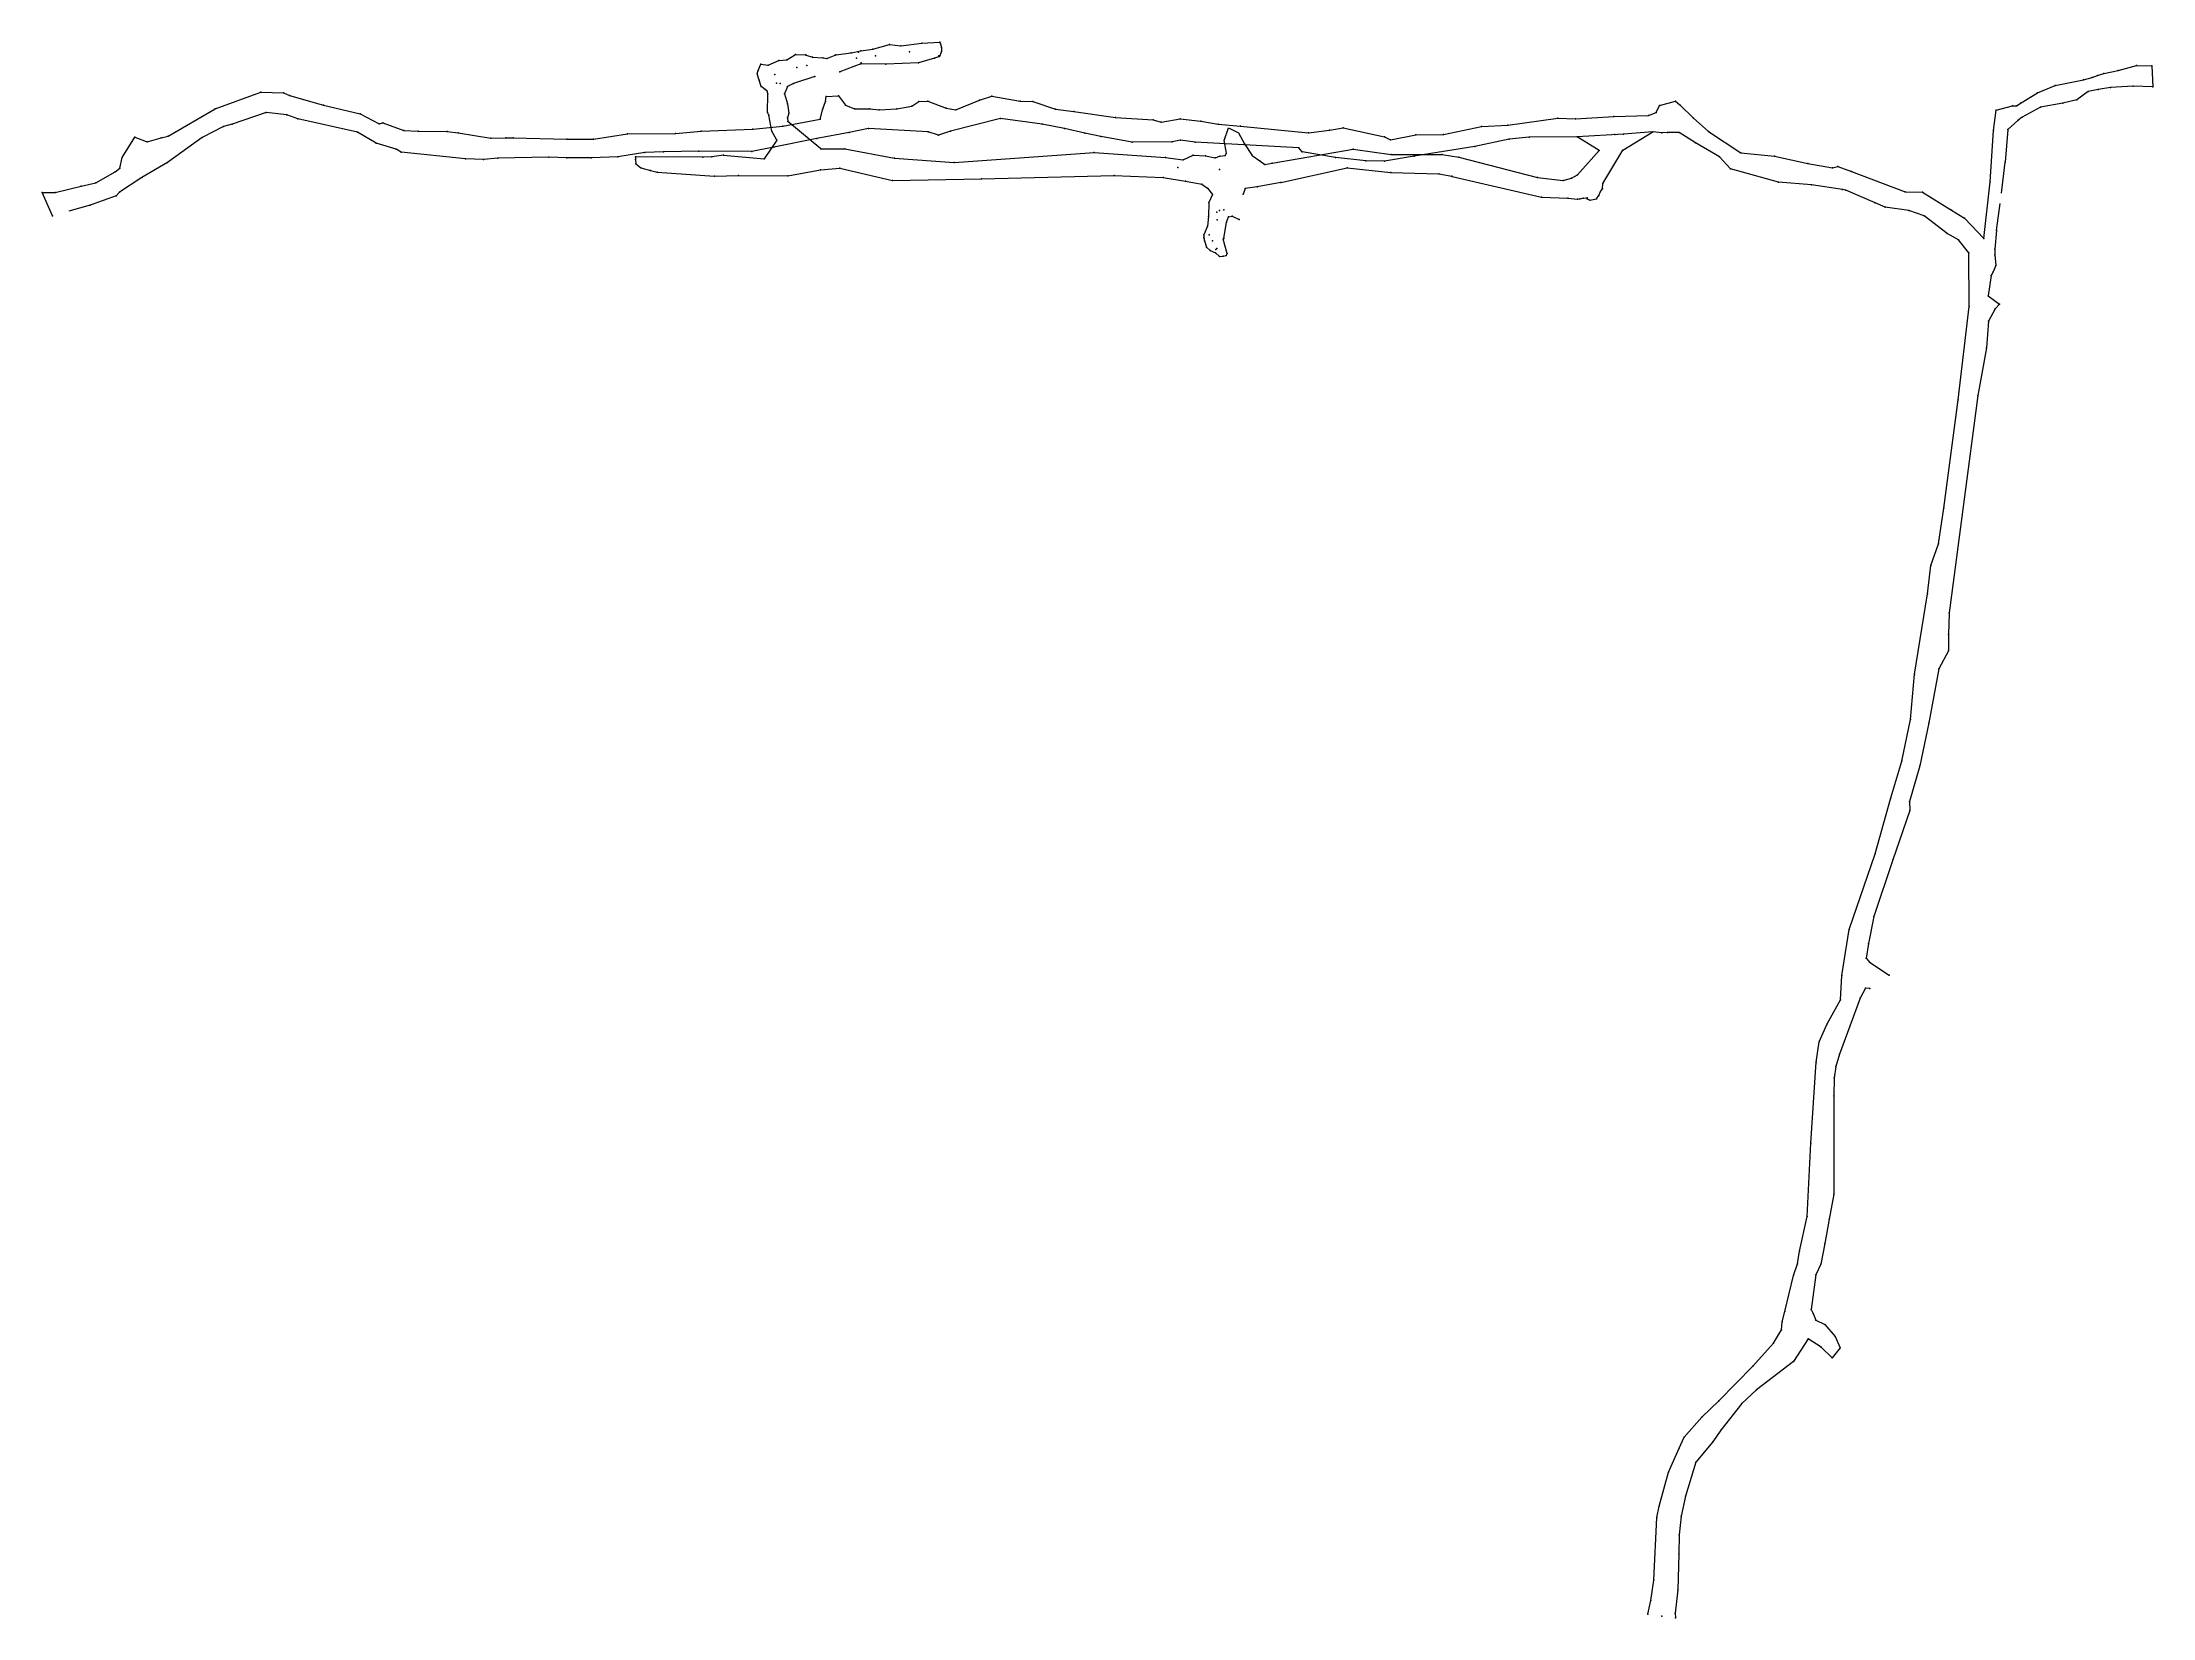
# Model space of a CAD drawing. Header units: millimetres. Extents: x 516769 to 517109, y 4400251 to 4400505.
import ezdxf

# ---------------------------------------------------------------- set-up
doc = ezdxf.new("R2010")
doc.units = ezdxf.units.MM
doc.header["$MEASUREMENT"] = 0
for name, color, linetype, lineweight in [('415_T', 4, 'Continuous', 0), ('GAL370_415_KR1_TR', 2, 'Continuous', 0), ('GAL370_415_KR1_TR2', 40, 'Continuous', 0), ('INIT_COORD', 5, 'Continuous', 0)]:
    doc.layers.add(name, color=color, linetype=linetype, lineweight=lineweight)

msp = doc.modelspace()

# ---------------------------------------------------------------- linework, layer by layer
at = {"layer": '415_T', "lineweight": 0}
for p, q in [((517101.47, 4400500.19, 414.5), (517103.82, 4400500.66, 414.5)), ((517103.82, 4400500.66, 414.5), (517106.78, 4400501.48, 414.5)), ((517106.78, 4400501.48, 414.5), (517109.24, 4400501.42, 414.5)), ((517109.24, 4400501.42, 414.5), (517109.38, 4400498.03, 414.5)), ((516797.15, 4400494.5, 415.7), (516804.5, 4400497.15, 415.7)), ((516804.5, 4400497.15, 415.7), (516808.15, 4400497.06, 415.7)), ((517090.81, 4400497.08, 414.5), (517093.67, 4400498.25, 414.5)), ((517093.67, 4400498.25, 414.5), (517098.24, 4400499.16, 414.5)), ((517098.97, 4400497.26, 414.5), (517097.12, 4400495.95, 414.5)), ((517098.24, 4400499.16, 414.5), (517099.59, 4400499.54, 414.5)), ((517100.59, 4400497.58, 414.5), (517098.97, 4400497.26, 414.5)), ((517099.59, 4400499.54, 414.5), (517100.45, 4400499.83, 414.5)), ((517100.45, 4400499.83, 414.5), (517101.47, 4400500.19, 414.5)), ((517102.56, 4400497.9, 414.5), (517100.59, 4400497.58, 414.5)), ((517106.23, 4400498.13, 414.5), (517102.56, 4400497.9, 414.5)), ((517109.38, 4400498.03, 414.5), (517106.23, 4400498.13, 414.5)), ((516789.61, 4400490.06, 416), (516797.15, 4400494.5, 415.7)), ((516805.36, 4400493.91, 415.7), (516799.91, 4400492.02, 415.7)), ((516808.68, 4400493.53, 415.7), (516805.36, 4400493.91, 415.7)), ((516808.15, 4400497.06, 415.7), (516809.13, 4400496.63, 415.7)), ((516809.13, 4400496.63, 415.7), (516814.64, 4400495.1, 415.7)), ((516814.64, 4400495.1, 415.7), (516820.51, 4400493.7, 415.6)), ((516820.51, 4400493.7, 415.6), (516823.59, 4400492.08, 415.6)), ((516894.65, 4400492.81, 414.9), (516895.07, 4400494.46, 414.9)), ((516895.07, 4400494.46, 414.9), (516895.53, 4400495.67, 414.9)), ((516895.53, 4400495.67, 414.9), (516895.63, 4400496.46, 414.9)), ((516895.63, 4400496.46, 414.9), (516897.61, 4400496.58, 414.9)), ((516897.61, 4400496.58, 414.9), (516898.72, 4400495.06, 414.9)), ((516898.72, 4400495.06, 414.9), (516900.18, 4400494.48, 414.9)), ((516900.18, 4400494.48, 414.9), (516902.64, 4400494.48, 414.9)), ((516902.64, 4400494.48, 414.9), (516904.14, 4400494.33, 414.9)), ((516904.14, 4400494.33, 414.9), (516907.01, 4400494.47, 414.9)), ((516907.01, 4400494.47, 414.9), (516909.43, 4400494.89, 414.9)), ((516909.43, 4400494.89, 414.9), (516910.57, 4400495.65, 414.9)), ((516910.57, 4400495.65, 414.9), (516911.99, 4400495.74, 414.9)), ((516911.99, 4400495.74, 414.9), (516914.97, 4400494.61, 414.9)), ((516914.97, 4400494.61, 414.9), (516916.53, 4400494.34, 414.9)), ((516916.53, 4400494.34, 414.9), (516920.34, 4400495.89, 414.9)), ((516920.34, 4400495.89, 414.9), (516922.31, 4400496.55, 414.9)), ((516922.31, 4400496.55, 414.9), (516926.85, 4400495.72, 414.9)), ((516926.85, 4400495.72, 414.9), (516928.89, 4400495.66, 414.9)), ((516928.89, 4400495.66, 414.9), (516932.57, 4400494.44, 414.9)), ((516932.57, 4400494.44, 414.9), (516935.51, 4400494.08, 414.9)), ((516935.51, 4400494.08, 414.9), (516942.21, 4400493.07, 414.75)), ((517028.1, 4400493.43, 414.5), (517029.38, 4400493.87, 414.5)), ((517029.38, 4400493.87, 414.5), (517029.87, 4400495.01, 414.5)), ((517029.87, 4400495.01, 414.5), (517032.46, 4400495.74, 414.5)), ((517032.46, 4400495.74, 414.5), (517033.18, 4400495.13, 414.5)), ((517033.18, 4400495.13, 414.5), (517035.35, 4400492.97, 414.5)), ((517083.74, 4400490.97, 414.3), (517084.15, 4400494.28, 414.3)), ((517084.15, 4400494.28, 414.3), (517086.76, 4400494.98, 414.5)), ((517086.76, 4400494.98, 414.5), (517087.45, 4400494.98, 414.5)), ((517087.45, 4400494.98, 414.5), (517088.19, 4400495.45, 414.5)), ((517088.19, 4400495.45, 414.5), (517090.81, 4400497.08, 414.5)), ((517091.3, 4400494.74, 414.5), (517088.35, 4400493.16, 414.5)), ((517094.9, 4400495.41, 414.5), (517091.3, 4400494.74, 414.5)), ((517097.12, 4400495.95, 414.5), (517094.9, 4400495.41, 414.5)), ((516798.5, 4400491.65, 415.7), (516795.04, 4400489.87, 415.7)), ((516799.91, 4400492.02, 415.7), (516798.5, 4400491.65, 415.7)), ((516810.5, 4400492.9, 415.7), (516808.68, 4400493.53, 415.7)), ((516820.08, 4400490.75, 415.6), (516810.5, 4400492.9, 415.7)), ((516823.09, 4400488.94, 415.6), (516820.08, 4400490.75, 415.6)), ((516823.59, 4400492.08, 415.6), (516824.18, 4400492.24, 415.6)), ((516824.18, 4400492.24, 415.6), (516827.58, 4400491.01, 415.6)), ((516827.58, 4400491.01, 415.6), (516829.86, 4400490.87, 415.6)), ((516829.86, 4400490.87, 415.6), (516834.56, 4400490.81, 415.6)), ((516834.56, 4400490.81, 415.6), (516836.32, 4400490.63, 415.6)), ((516836.32, 4400490.63, 415.6), (516841.6, 4400489.78, 415.6)), ((516858.12, 4400489.6, 415.4), (516863.61, 4400490.47, 415.4)), ((516863.61, 4400490.47, 415.4), (516871.36, 4400490.5, 415.4)), ((516871.36, 4400490.5, 415.4), (516875.46, 4400490.87, 415.4)), ((516875.46, 4400490.87, 415.4), (516883.78, 4400491.2, 415.4)), ((516883.78, 4400491.2, 415.4), (516888.64, 4400491.71, 415.4)), ((516888.64, 4400491.71, 415.4), (516894.65, 4400492.81, 414.9)), ((516899.3, 4400490.7, 414.9), (516894.12, 4400489.72, 414.9)), ((516902.42, 4400491.32, 414.9), (516899.3, 4400490.7, 414.9)), ((516912.03, 4400490.79, 414.9), (516902.42, 4400491.32, 414.9)), ((516913.73, 4400490.22, 414.9), (516912.03, 4400490.79, 414.9)), ((516915.66, 4400490.91, 414.9), (516913.73, 4400490.22, 414.9)), ((516923.68, 4400492.95, 414.9), (516915.66, 4400490.91, 414.9)), ((516930.4, 4400492.04, 414.9), (516923.68, 4400492.95, 414.9)), ((516934.04, 4400491.32, 414.9), (516930.4, 4400492.04, 414.9)), ((516937.31, 4400490.57, 414.75), (516934.04, 4400491.32, 414.9)), ((516939.85, 4400490.01, 414.75), (516937.31, 4400490.57, 414.75)), ((516942.21, 4400493.07, 414.75), (516948.3, 4400492.71, 414.75)), ((516948.3, 4400492.71, 414.75), (516949.61, 4400492.34, 414.75)), ((516949.61, 4400492.34, 414.75), (516952.64, 4400492.89, 414.75)), ((516952.64, 4400492.89, 414.75), (516955.99, 4400492.49, 414.75)), ((516955.99, 4400492.49, 414.75), (516958.8, 4400491.99, 414.75)), ((516958.8, 4400491.99, 414.75), (516962.4, 4400491.67, 414.75)), ((516962.4, 4400491.67, 414.75), (516973.31, 4400490.63, 414.6)), ((516973.31, 4400490.63, 414.6), (516976.73, 4400491.05, 414.6)), ((516976.73, 4400491.05, 414.6), (516978.93, 4400491.4, 414.6)), ((516978.93, 4400491.4, 414.6), (516985.59, 4400489.96, 414.6)), ((516990.65, 4400490.29, 414.6), (516995.1, 4400490.33, 414.6)), ((516995.1, 4400490.33, 414.6), (517001.19, 4400491.63, 414.6)), ((517001.19, 4400491.63, 414.6), (517005.47, 4400491.88, 414.6)), ((517005.47, 4400491.88, 414.6), (517013.52, 4400493, 414.6)), ((517013.52, 4400493, 414.6), (517016.34, 4400492.9, 414.6)), ((517016.34, 4400492.9, 414.6), (517022.54, 4400493.24, 414.5)), ((517024.08, 4400490.43, 414.5), (517016.62, 4400489.99, 414.6)), ((517022.54, 4400493.24, 414.5), (517028.1, 4400493.43, 414.5)), ((517028.83, 4400490.76, 414.5), (517024.08, 4400490.43, 414.5)), ((517030.25, 4400490.61, 414.5), (517028.83, 4400490.76, 414.5)), ((517031.18, 4400490.66, 414.5), (517030.25, 4400490.61, 414.5)), ((517033.09, 4400490.65, 414.5), (517031.18, 4400490.66, 414.5)), ((517035.72, 4400489.01, 414.5), (517033.09, 4400490.65, 414.5)), ((517035.35, 4400492.97, 414.5), (517037.78, 4400490.81, 414.5)), ((517037.78, 4400490.81, 414.5), (517043.02, 4400487.38, 414.5)), ((517083.2, 4400482.73, 413.9), (517083.74, 4400490.97, 414.3)), ((517086.03, 4400491.15, 414.3), (517085.61, 4400485.88, 414.3)), ((517087.62, 4400492.61, 414.5), (517086.03, 4400491.15, 414.3)), ((517088.35, 4400493.16, 414.5), (517087.62, 4400492.61, 414.5)), ((516782.15, 4400486.65, 416), (516784.22, 4400489.91, 416)), ((516784.22, 4400489.91, 416), (516786.19, 4400489.17, 416)), ((516786.19, 4400489.17, 416), (516788.46, 4400489.84, 416)), ((516788.46, 4400489.84, 416), (516789.61, 4400490.06, 416)), ((516795.04, 4400489.87, 415.7), (516789.48, 4400485.84, 416)), ((516826.32, 4400487.97, 415.6), (516823.09, 4400488.94, 415.6)), ((516827.11, 4400487.48, 415.6), (516826.32, 4400487.97, 415.6)), ((516837.51, 4400486.41, 415.6), (516827.11, 4400487.48, 415.6)), ((516841.6, 4400489.78, 415.6), (516844.01, 4400489.81, 415.6)), ((516844.01, 4400489.81, 415.6), (516845.2, 4400489.81, 415.6)), ((516845.2, 4400489.81, 415.6), (516853.85, 4400489.58, 415.4)), ((516853.85, 4400489.58, 415.4), (516858.12, 4400489.6, 415.4)), ((516866.38, 4400487.45, 415.4), (516862.02, 4400486.77, 415.4)), ((516869.41, 4400487.58, 415.4), (516866.38, 4400487.45, 415.4)), ((516875.09, 4400487.67, 415.4), (516869.41, 4400487.58, 415.4)), ((516883.62, 4400487.63, 415.4), (516875.09, 4400487.67, 415.4)), ((516887.16, 4400488.31, 415.4), (516883.62, 4400487.63, 415.4)), ((516894.12, 4400489.72, 414.9), (516887.16, 4400488.31, 415.4)), ((516944.92, 4400489.14, 414.75), (516939.85, 4400490.01, 414.75)), ((516951.35, 4400489.18, 414.75), (516944.92, 4400489.14, 414.75)), ((516952.72, 4400489.42, 414.75), (516951.35, 4400489.18, 414.75)), ((516955.05, 4400489.11, 414.75), (516952.72, 4400489.42, 414.75)), ((516971.77, 4400488.18, 414.6), (516955.05, 4400489.11, 414.75)), ((516972.3, 4400487.55, 414.6), (516971.77, 4400488.18, 414.6)), ((516977.67, 4400486.67, 414.6), (516972.3, 4400487.55, 414.6)), ((516985.59, 4400489.96, 414.6), (516986.57, 4400489.49, 414.6)), ((516986.57, 4400489.49, 414.6), (516990.65, 4400490.29, 414.6)), ((517000.16, 4400488.42, 414.6), (516990.39, 4400486.86, 414.6)), ((517005.68, 4400489.62, 414.6), (517000.16, 4400488.42, 414.6)), ((517008.89, 4400489.92, 414.6), (517005.68, 4400489.62, 414.6)), ((517016.62, 4400489.99, 414.6), (517008.89, 4400489.92, 414.6)), ((517039.54, 4400486.75, 414.5), (517035.72, 4400489.01, 414.5)), ((517043.02, 4400487.38, 414.5), (517048.42, 4400486.84, 414.2)), ((516777.93, 4400482.58, 416), (516781.03, 4400484.34, 416)), ((516781.03, 4400484.34, 416), (516781.82, 4400484.91, 416)), ((516781.82, 4400484.91, 416), (516782.15, 4400486.65, 416)), ((516789.48, 4400485.84, 416), (516785.34, 4400483.45, 416)), ((516840.41, 4400486.34, 415.6), (516837.51, 4400486.41, 415.6)), ((516842.73, 4400486.53, 415.6), (516840.41, 4400486.34, 415.6)), ((516850.95, 4400486.68, 415.4), (516842.73, 4400486.53, 415.6)), ((516853.81, 4400486.58, 415.4), (516850.95, 4400486.68, 415.4)), ((516857.81, 4400486.59, 415.4), (516853.81, 4400486.58, 415.4)), ((516862.02, 4400486.77, 415.4), (516857.81, 4400486.59, 415.4)), ((516982.6, 4400486.13, 414.6), (516977.67, 4400486.67, 414.6)), ((516985.57, 4400486.05, 414.6), (516982.6, 4400486.13, 414.6)), ((516990.39, 4400486.86, 414.6), (516985.57, 4400486.05, 414.6)), ((517041.34, 4400484.82, 414.5), (517039.54, 4400486.75, 414.5)), ((517049.06, 4400482.66, 414.2), (517041.34, 4400484.82, 414.5)), ((517048.42, 4400486.84, 414.2), (517053.82, 4400485.68, 414.2)), ((517053.82, 4400485.68, 414.2), (517057.76, 4400485, 414.2)), ((517057.76, 4400485, 414.2), (517058.66, 4400485.17, 414.2)), ((517058.66, 4400485.17, 414.2), (517060.82, 4400484.38, 414.2)), ((517060.82, 4400484.38, 414.2), (517069.5, 4400481.12, 413.9)), ((517084.98, 4400480.89, 414.22), (517085.61, 4400485.88, 414.3)), ((516770.94, 4400477.26, 416), (516769.29, 4400481, 416)), ((516769.29, 4400481, 416), (516771.37, 4400481, 416)), ((516771.37, 4400481, 416), (516775.59, 4400482.02, 416)), ((516775.59, 4400482.02, 416), (516777.93, 4400482.58, 416)), ((516781.2, 4400480.49, 416), (516777, 4400478.94, 416)), ((516781.76, 4400481.07, 416), (516781.2, 4400480.49, 416)), ((516785.34, 4400483.45, 416), (516781.76, 4400481.07, 416)), ((517054.37, 4400482.24, 414.2), (517049.06, 4400482.66, 414.2)), ((517059.39, 4400481.51, 414.2), (517054.37, 4400482.24, 414.2)), ((517059.93, 4400481.38, 414.2), (517059.39, 4400481.51, 414.2)), ((517064.64, 4400479.36, 413.9), (517059.93, 4400481.38, 414.2)), ((517069.5, 4400481.12, 413.9), (517072.29, 4400481.07, 413.9)), ((517072.29, 4400481.07, 413.9), (517076.97, 4400478.14, 413.9)), ((517082.18, 4400473.62, 413.9), (517083.2, 4400482.73, 413.9)), ((516777, 4400478.94, 416), (516773.57, 4400477.98, 416)), ((517066.26, 4400478.66, 413.9), (517064.64, 4400479.36, 413.9)), ((517070.08, 4400478.12, 413.9), (517066.26, 4400478.66, 413.9)), ((517072.56, 4400477.27, 413.9), (517070.08, 4400478.12, 413.9)), ((517076.23, 4400474.42, 413.9), (517072.56, 4400477.27, 413.9)), ((517076.97, 4400478.14, 413.9), (517079.04, 4400476.89, 413.9)), ((517079.04, 4400476.89, 413.9), (517082.18, 4400473.62, 413.9)), ((517084.22, 4400474.91, 413.9), (517084.77, 4400479.22, 414.22)), ((517078.08, 4400473.39, 413.9), (517076.23, 4400474.42, 413.9)), ((517079.75, 4400471.28, 413.9), (517078.08, 4400473.39, 413.9)), ((517084.22, 4400474.91, 413.9), (517083.95, 4400471.86, 413.9)), ((517079.79, 4400462.65, 413.7), (517079.75, 4400471.28, 413.9)), ((517083.95, 4400471.86, 413.9), (517083.93, 4400470.97, 413.9)), ((517083.93, 4400470.97, 413.9), (517084.12, 4400469.23, 413.9)), ((517083.35, 4400467.63, 413.9), (517082.86, 4400464.35, 413.7)), ((517083.68, 4400468.21, 413.9), (517083.35, 4400467.63, 413.9)), ((517084.12, 4400469.23, 413.9), (517083.68, 4400468.21, 413.9)), ((517082.86, 4400464.35, 413.7), (517084.71, 4400463.01, 413.7)), ((517078.01, 4400447.63, 413.7), (517079.79, 4400462.65, 413.7)), ((517082.92, 4400460.26, 413.7), (517082.58, 4400455.97, 413.7)), ((517083.97, 4400462.28, 413.7), (517082.92, 4400460.26, 413.7)), ((517084.71, 4400463.01, 413.7), (517083.97, 4400462.28, 413.7)), ((517082.58, 4400455.97, 413.7), (517081.18, 4400448.3, 413.7)), ((517075.69, 4400430.15, 413.2), (517078.01, 4400447.63, 413.7)), ((517081.18, 4400448.3, 413.7), (517076.57, 4400413.3, 413.2)), ((517074.87, 4400424.38, 413.2), (517075.69, 4400430.15, 413.2)), ((517073.64, 4400420.89, 413.2), (517074.87, 4400424.38, 413.2)), ((517073.1, 4400416.37, 413.2), (517073.64, 4400420.89, 413.2)), ((517071, 4400403.39, 413.2), (517073.1, 4400416.37, 413.2)), ((517076.57, 4400413.3, 413.2), (517076.47, 4400409.82, 413.2)), ((517076.47, 4400409.82, 413.2), (517076.46, 4400407.16, 413.2)), ((517076.46, 4400407.16, 413.2), (517074.92, 4400404.25, 413.2)), ((517070.33, 4400396.11, 412.9), (517071, 4400403.39, 413.2)), ((517074.92, 4400404.25, 413.2), (517073.28, 4400395.56, 412.9)), ((517068.94, 4400389.37, 412.9), (517070.33, 4400396.11, 412.9)), ((517073.28, 4400395.56, 412.9), (517071.86, 4400388.64, 412.9)), ((517067.2, 4400383.47, 412.9), (517068.94, 4400389.37, 412.9)), ((517071.86, 4400388.64, 412.9), (517070.17, 4400382.92, 412.9)), ((517064.65, 4400374.48, 412.5), (517067.2, 4400383.47, 412.9)), ((517070.17, 4400382.92, 412.9), (517070.21, 4400381.45, 412.9)), ((517070.21, 4400381.45, 412.9), (517067.48, 4400373.5, 412.5)), ((517060.45, 4400362.29, 412.25), (517064.65, 4400374.48, 412.5)), ((517067.48, 4400373.5, 412.5), (517064.43, 4400364.35, 412.25)), ((517059.3, 4400354.86, 412.25), (517060.45, 4400362.29, 412.25)), ((517064.43, 4400364.35, 412.25), (517063.59, 4400360.01, 412.25)), ((517063.59, 4400360.01, 412.25), (517063.22, 4400357.66, 412.25)), ((517059.06, 4400350.95, 412.25), (517059.3, 4400354.86, 412.25)), ((517063.22, 4400357.66, 412.25), (517063.71, 4400357, 412.25)), ((517063.71, 4400357, 412.25), (517066.88, 4400354.93, 412.25)), ((517056.94, 4400347.09, 411.7), (517059.06, 4400350.95, 412.25)), ((517062.24, 4400351.23, 412.25), (517058.91, 4400342.21, 411.7)), ((517063.08, 4400352.8, 412.25), (517062.24, 4400351.23, 412.25)), ((517063.8, 4400352.79, 412.25), (517063.08, 4400352.8, 412.25)), ((517055.14, 4400340.9, 411.7), (517055.62, 4400344.2, 411.7)), ((517055.62, 4400344.2, 411.7), (517056.94, 4400347.09, 411.7)), ((517054.3, 4400327.85, 411.5), (517055.14, 4400340.9, 411.7)), ((517058.91, 4400342.21, 411.7), (517058.33, 4400340.18, 411.7)), ((517058.03, 4400338.37, 411.7), (517058, 4400335.46, 411.7)), ((517058.33, 4400340.18, 411.7), (517058.03, 4400338.37, 411.7)), ((517058, 4400335.46, 411.7), (517057.97, 4400319.64, 411.5)), ((517053.69, 4400316.05, 411.5), (517054.3, 4400327.85, 411.5)), ((517057.97, 4400319.64, 411.5), (517057.25, 4400315.6, 411.5)), ((517052.45, 4400310.43, 411.5), (517053.69, 4400316.05, 411.5)), ((517057.25, 4400315.6, 411.5), (517056.56, 4400311.66, 411.5)), ((517052.13, 4400308.4, 411.5), (517052.45, 4400310.43, 411.5)), ((517056.56, 4400311.66, 411.5), (517055.89, 4400308.37, 411.5)), ((517051.5, 4400306.54, 411.5), (517052.13, 4400308.4, 411.5)), ((517055.89, 4400308.37, 411.5), (517055.08, 4400306.62, 411.5)), ((517050.1, 4400300.74, 411), (517051.5, 4400306.54, 411.5)), ((517055.08, 4400306.62, 411.5), (517054.36, 4400301.06, 411)), ((517049.68, 4400299.06, 411), (517050.1, 4400300.74, 411)), ((517054.36, 4400301.06, 411), (517054.67, 4400300.4, 411)), ((517054.67, 4400300.4, 411), (517055.09, 4400299.33, 411)), ((517048.26, 4400295.62, 411), (517049.53, 4400297.78, 411)), ((517049.53, 4400297.78, 411), (517049.68, 4400299.06, 411)), ((517055.09, 4400299.33, 411), (517056.53, 4400298.66, 411)), ((517056.53, 4400298.66, 411), (517058.23, 4400296.72, 411)), ((517058.23, 4400296.72, 411), (517059.02, 4400294.9, 411)), ((517044.91, 4400291.92, 411), (517048.26, 4400295.62, 411)), ((517053.83, 4400296.32, 411), (517051.47, 4400292.66, 411)), ((517055.96, 4400295.01, 411), (517053.83, 4400296.32, 411)), ((517057.71, 4400293.29, 411), (517055.96, 4400295.01, 411)), ((517059.02, 4400294.9, 411), (517057.71, 4400293.29, 411)), ((517039.45, 4400286.35, 410.75), (517044.91, 4400291.92, 411)), ((517051.47, 4400292.66, 411), (517045.54, 4400288.13, 410.75)), ((517036.74, 4400283.72, 410.75), (517039.45, 4400286.35, 410.75)), ((517045.54, 4400288.13, 410.75), (517043.18, 4400285.92, 410.75)), ((517033.86, 4400280.46, 410.75), (517036.74, 4400283.72, 410.75)), ((517043.18, 4400285.92, 410.75), (517039.78, 4400281.59, 410.75)), ((517033.05, 4400278.7, 410.75), (517033.86, 4400280.46, 410.75)), ((517038.48, 4400279.76, 410.75), (517035.77, 4400276.47, 410.75)), ((517039.78, 4400281.59, 410.75), (517038.48, 4400279.76, 410.75)), ((517031.37, 4400274.83, 410.75), (517033.05, 4400278.7, 410.75)), ((517035.77, 4400276.47, 410.75), (517034.11, 4400270.97, 410.5)), ((517029.82, 4400269.37, 410.5), (517031.37, 4400274.83, 410.75)), ((517029.45, 4400267.53, 410.5), (517029.82, 4400269.37, 410.5)), ((517034.11, 4400270.97, 410.5), (517033.41, 4400267.78, 410.5)), ((517028.99, 4400257.44, 410.4), (517029.45, 4400267.53, 410.5)), ((517033.41, 4400267.78, 410.5), (517033.09, 4400264.74, 410.5)), ((517033.09, 4400264.74, 410.5), (517032.99, 4400261.65, 410.5)), ((517032.99, 4400261.65, 410.5), (517032.83, 4400255.89, 410.4)), ((517028.52, 4400254.17, 410.4), (517028.99, 4400257.44, 410.4)), ((517032.83, 4400255.89, 410.4), (517032.42, 4400252.13, 410.4)), ((517028.02, 4400251.95, 410.4), (517028.52, 4400254.17, 410.4)), ((517032.42, 4400252.13, 410.4), (517032.5, 4400251.39, 410.4))]:
    msp.add_line(p, q, dxfattribs=at)
at = {"layer": '415_T', "linetype": 'Continuous'}
for p in [(517103.82, 4400500.66, 414.5), (517106.78, 4400501.48, 414.5), (517109.24, 4400501.42, 414.5), (516804.5, 4400497.15, 415.7), (517093.67, 4400498.25, 414.5), (517098.24, 4400499.16, 414.5), (517098.97, 4400497.26, 414.5), (517099.59, 4400499.54, 414.5), (517100.45, 4400499.83, 414.5), (517100.59, 4400497.58, 414.5), (517101.47, 4400500.19, 414.5), (517102.56, 4400497.9, 414.5), (517106.23, 4400498.13, 414.5), (517109.38, 4400498.03, 414.5), (516797.15, 4400494.5, 415.7), (516805.36, 4400493.91, 415.7), (516808.15, 4400497.06, 415.7), (516809.13, 4400496.63, 415.7), (516814.64, 4400495.1, 415.7), (516820.51, 4400493.7, 415.6), (516895.07, 4400494.46, 414.9), (516895.53, 4400495.67, 414.9), (516895.63, 4400496.46, 414.9), (516897.61, 4400496.58, 414.9), (516898.72, 4400495.06, 414.9), (516900.18, 4400494.48, 414.9), (516902.64, 4400494.48, 414.9), (516904.14, 4400494.33, 414.9), (516907.01, 4400494.47, 414.9), (516909.43, 4400494.89, 414.9), (516910.57, 4400495.65, 414.9), (516911.99, 4400495.74, 414.9), (516914.97, 4400494.61, 414.9), (516916.53, 4400494.34, 414.9), (516920.34, 4400495.89, 414.9), (516922.31, 4400496.55, 414.9), (516926.85, 4400495.72, 414.9), (516928.89, 4400495.66, 414.9), (516932.57, 4400494.44, 414.9), (516935.51, 4400494.08, 414.9), (517029.38, 4400493.87, 414.5), (517029.87, 4400495.01, 414.5), (517032.46, 4400495.74, 414.5), (517033.18, 4400495.13, 414.5), (517084.15, 4400494.28, 414.3), (517086.76, 4400494.98, 414.5), (517087.45, 4400494.98, 414.5), (517088.19, 4400495.45, 414.5), (517090.81, 4400497.08, 414.5), (517091.3, 4400494.74, 414.5), (517094.9, 4400495.41, 414.5), (517097.12, 4400495.95, 414.5), (516798.5, 4400491.65, 415.7), (516799.91, 4400492.02, 415.7), (516808.68, 4400493.53, 415.7), (516810.5, 4400492.9, 415.7), (516820.08, 4400490.75, 415.6), (516823.59, 4400492.08, 415.6), (516824.18, 4400492.24, 415.6), (516827.58, 4400491.01, 415.6), (516829.86, 4400490.87, 415.6), (516834.56, 4400490.81, 415.6), (516836.32, 4400490.63, 415.6), (516863.61, 4400490.47, 415.4), (516871.36, 4400490.5, 415.4), (516875.46, 4400490.87, 415.4), (516883.78, 4400491.2, 415.4), (516888.64, 4400491.71, 415.4), (516894.65, 4400492.81, 414.9), (516899.3, 4400490.7, 414.9), (516902.42, 4400491.32, 414.9), (516912.03, 4400490.79, 414.9), (516915.66, 4400490.91, 414.9), (516923.68, 4400492.95, 414.9), (516930.4, 4400492.04, 414.9), (516934.04, 4400491.32, 414.9), (516937.31, 4400490.57, 414.75), (516942.21, 4400493.07, 414.75), (516948.3, 4400492.71, 414.75), (516949.61, 4400492.34, 414.75), (516952.64, 4400492.89, 414.75), (516955.99, 4400492.49, 414.75), (516958.8, 4400491.99, 414.75), (516962.4, 4400491.67, 414.75), (516973.31, 4400490.63, 414.6), (516976.73, 4400491.05, 414.6), (516978.93, 4400491.4, 414.6), (516995.1, 4400490.33, 414.6), (517001.19, 4400491.63, 414.6), (517005.47, 4400491.88, 414.6), (517013.52, 4400493, 414.6), (517016.34, 4400492.9, 414.6), (517022.54, 4400493.24, 414.5), (517024.08, 4400490.43, 414.5), (517028.1, 4400493.43, 414.5), (517028.83, 4400490.76, 414.5), (517030.25, 4400490.61, 414.5), (517031.18, 4400490.66, 414.5), (517033.09, 4400490.65, 414.5), (517035.35, 4400492.97, 414.5), (517037.78, 4400490.81, 414.5), (517083.74, 4400490.97, 414.3), (517086.03, 4400491.15, 414.3), (517087.62, 4400492.61, 414.5), (517088.35, 4400493.16, 414.5), (516784.22, 4400489.91, 416), (516786.19, 4400489.17, 416), (516788.46, 4400489.84, 416), (516789.61, 4400490.06, 416), (516795.04, 4400489.87, 415.7), (516823.09, 4400488.94, 415.6), (516826.32, 4400487.97, 415.6), (516827.11, 4400487.48, 415.6), (516841.6, 4400489.78, 415.6), (516844.01, 4400489.81, 415.6), (516845.2, 4400489.81, 415.6), (516853.85, 4400489.58, 415.4), (516858.12, 4400489.6, 415.4), (516866.38, 4400487.45, 415.4), (516869.41, 4400487.58, 415.4), (516875.09, 4400487.67, 415.4), (516883.62, 4400487.63, 415.4), (516887.16, 4400488.31, 415.4), (516894.12, 4400489.72, 414.9), (516913.73, 4400490.22, 414.9), (516939.85, 4400490.01, 414.75), (516944.92, 4400489.14, 414.75), (516951.35, 4400489.18, 414.75), (516952.72, 4400489.42, 414.75), (516955.05, 4400489.11, 414.75), (516971.77, 4400488.18, 414.6), (516972.3, 4400487.55, 414.6), (516985.59, 4400489.96, 414.6), (516986.57, 4400489.49, 414.6), (516990.65, 4400490.29, 414.6), (517000.16, 4400488.42, 414.6), (517005.68, 4400489.62, 414.6), (517008.89, 4400489.92, 414.6), (517016.62, 4400489.99, 414.6), (517035.72, 4400489.01, 414.5), (517043.02, 4400487.38, 414.5), (516781.03, 4400484.34, 416), (516781.82, 4400484.91, 416), (516782.15, 4400486.65, 416), (516789.48, 4400485.84, 416), (516837.51, 4400486.41, 415.6), (516840.41, 4400486.34, 415.6), (516842.73, 4400486.53, 415.6), (516850.95, 4400486.68, 415.4), (516853.81, 4400486.58, 415.4), (516857.81, 4400486.59, 415.4), (516862.02, 4400486.77, 415.4), (516977.67, 4400486.67, 414.6), (516982.6, 4400486.13, 414.6), (516985.57, 4400486.05, 414.6), (516990.39, 4400486.86, 414.6), (517039.54, 4400486.75, 414.5), (517041.34, 4400484.82, 414.5), (517048.42, 4400486.84, 414.2), (517053.82, 4400485.68, 414.2), (517057.76, 4400485, 414.2), (517058.66, 4400485.17, 414.2), (517060.82, 4400484.38, 414.2), (517085.61, 4400485.88, 414.3), (516769.29, 4400481, 416), (516771.37, 4400481, 416), (516775.59, 4400482.02, 416), (516777.93, 4400482.58, 416), (516781.2, 4400480.49, 416), (516781.76, 4400481.07, 416), (516785.34, 4400483.45, 416), (517049.06, 4400482.66, 414.2), (517054.37, 4400482.24, 414.2), (517059.39, 4400481.51, 414.2), (517059.93, 4400481.38, 414.2), (517069.5, 4400481.12, 413.9), (517072.29, 4400481.07, 413.9), (517083.2, 4400482.73, 413.9), (516770.94, 4400477.26, 416), (516777, 4400478.94, 416), (517064.64, 4400479.36, 413.9), (517066.26, 4400478.66, 413.9), (517070.08, 4400478.12, 413.9), (517072.56, 4400477.27, 413.9), (517076.97, 4400478.14, 413.9), (517079.04, 4400476.89, 413.9), (517076.23, 4400474.42, 413.9), (517078.08, 4400473.39, 413.9), (517082.18, 4400473.62, 413.9), (517084.22, 4400474.91, 413.9), (517079.75, 4400471.28, 413.9), (517083.93, 4400470.97, 413.9), (517083.95, 4400471.86, 413.9), (517083.35, 4400467.63, 413.9), (517083.68, 4400468.21, 413.9), (517084.12, 4400469.23, 413.9), (517082.86, 4400464.35, 413.7), (517079.79, 4400462.65, 413.7), (517082.92, 4400460.26, 413.7), (517083.97, 4400462.28, 413.7), (517084.71, 4400463.01, 413.7), (517082.58, 4400455.97, 413.7), (517078.01, 4400447.63, 413.7), (517081.18, 4400448.3, 413.7), (517075.69, 4400430.15, 413.2), (517074.87, 4400424.38, 413.2), (517073.64, 4400420.89, 413.2), (517073.1, 4400416.37, 413.2), (517076.57, 4400413.3, 413.2), (517076.47, 4400409.82, 413.2), (517076.46, 4400407.16, 413.2), (517071, 4400403.39, 413.2), (517074.92, 4400404.25, 413.2), (517070.33, 4400396.11, 412.9), (517073.28, 4400395.56, 412.9), (517068.94, 4400389.37, 412.9), (517071.86, 4400388.64, 412.9), (517067.2, 4400383.47, 412.9), (517070.17, 4400382.92, 412.9), (517070.21, 4400381.45, 412.9), (517064.65, 4400374.48, 412.5), (517067.48, 4400373.5, 412.5), (517060.45, 4400362.29, 412.25), (517064.43, 4400364.35, 412.25), (517063.59, 4400360.01, 412.25), (517059.3, 4400354.86, 412.25), (517063.22, 4400357.66, 412.25), (517063.71, 4400357, 412.25), (517066.88, 4400354.93, 412.25), (517059.06, 4400350.95, 412.25), (517062.24, 4400351.23, 412.25), (517063.08, 4400352.8, 412.25), (517063.8, 4400352.79, 412.25), (517055.62, 4400344.2, 411.7), (517056.94, 4400347.09, 411.7), (517055.14, 4400340.9, 411.7), (517058.91, 4400342.21, 411.7), (517058.03, 4400338.37, 411.7), (517058.33, 4400340.18, 411.7), (517058, 4400335.46, 411.7), (517054.3, 4400327.85, 411.5), (517057.97, 4400319.64, 411.5), (517053.69, 4400316.05, 411.5), (517057.25, 4400315.6, 411.5), (517052.45, 4400310.43, 411.5), (517056.56, 4400311.66, 411.5), (517052.13, 4400308.4, 411.5), (517055.89, 4400308.37, 411.5), (517051.5, 4400306.54, 411.5), (517055.08, 4400306.62, 411.5), (517050.1, 4400300.74, 411), (517054.36, 4400301.06, 411), (517054.67, 4400300.4, 411), (517049.53, 4400297.78, 411), (517049.68, 4400299.06, 411), (517055.09, 4400299.33, 411), (517056.53, 4400298.66, 411), (517058.23, 4400296.72, 411), (517048.26, 4400295.62, 411), (517053.83, 4400296.32, 411), (517055.96, 4400295.01, 411), (517057.71, 4400293.29, 411), (517059.02, 4400294.9, 411), (517044.91, 4400291.92, 411), (517051.47, 4400292.66, 411), (517039.45, 4400286.35, 410.75), (517045.54, 4400288.13, 410.75), (517036.74, 4400283.72, 410.75), (517043.18, 4400285.92, 410.75), (517033.86, 4400280.46, 410.75), (517038.48, 4400279.76, 410.75), (517039.78, 4400281.59, 410.75), (517033.05, 4400278.7, 410.75), (517035.77, 4400276.47, 410.75), (517031.37, 4400274.83, 410.75), (517029.82, 4400269.37, 410.5), (517034.11, 4400270.97, 410.5), (517029.45, 4400267.53, 410.5), (517033.41, 4400267.78, 410.5), (517033.09, 4400264.74, 410.5), (517032.99, 4400261.65, 410.5), (517028.99, 4400257.44, 410.4), (517032.83, 4400255.89, 410.4), (517028.52, 4400254.17, 410.4), (517028.02, 4400251.95, 410.4), (517032.42, 4400252.13, 410.4), (517032.5, 4400251.39, 410.4)]:
    msp.add_point(p, dxfattribs=at)
at = {"layer": 'GAL370_415_KR1_TR', "lineweight": 0}
for p, q in [((516959.74, 4400489.38, 401.17), (516960.46, 4400491.41, 401.17)), ((516960.46, 4400491.41, 401.17), (516962.07, 4400490.64, 401.17)), ((516962.07, 4400490.64, 401.17), (516963.02, 4400488.84, 401.17)), ((517023.98, 4400487.85, 413.82), (517028.83, 4400490.76, 414.5)), ((516879.06, 4400487.04, 388.51), (516877.18, 4400486.76, 387.98)), ((516879.06, 4400487.04, 388.51), (516885.64, 4400486.43, 388.87)), ((516894.78, 4400488.05, 390.79), (516898.61, 4400488.06, 391.24)), ((516898.61, 4400488.06, 391.24), (516906.61, 4400486.53, 392.5)), ((516916.22, 4400485.84, 394.41), (516938.78, 4400487.45, 398.65)), ((516938.78, 4400487.45, 398.65), (516950.3, 4400486.62, 401.17)), ((516953.16, 4400486.29, 401.17), (516954.76, 4400487.01, 401.17)), ((516954.76, 4400487.01, 401.17), (516956.76, 4400486.92, 401.17)), ((516956.76, 4400486.92, 401.17), (516958.29, 4400486.61, 401.17)), ((516959.06, 4400486.88, 401.17), (516959.92, 4400486.95, 401.17)), ((516960.14, 4400487.34, 401.17), (516959.74, 4400489.38, 401.17)), ((516959.92, 4400486.95, 401.17), (516960.14, 4400487.34, 401.17)), ((516963.02, 4400488.84, 401.17), (516964.28, 4400486.98, 401.17)), ((516964.28, 4400486.98, 401.17), (516965.47, 4400486.11, 401.17)), ((516967.46, 4400485.72, 401.17), (516980.51, 4400488, 406.23)), ((516980.51, 4400488, 406.23), (516986.67, 4400487.15, 407.55)), ((516986.67, 4400487.15, 407.55), (516994.86, 4400487.14, 408.83)), ((516994.86, 4400487.14, 408.83), (516997.55, 4400486.72, 409.17)), ((517020.17, 4400487.78, 413.76), (517016.62, 4400489.99, 414.6)), ((517016.7, 4400483.83, 412.5), (517020.17, 4400487.78, 413.76)), ((517020.76, 4400482.44, 412.5), (517023.98, 4400487.85, 413.82)), ((516864.91, 4400486.74, 386), (516864.87, 4400486.3, 386)), ((516864.87, 4400486.3, 386), (516864.92, 4400485.65, 386)), ((516875.73, 4400486.72, 387.75), (516864.91, 4400486.74, 386)), ((516864.92, 4400485.65, 386), (516865.75, 4400484.97, 386)), ((516865.75, 4400484.97, 386), (516867.28, 4400484.57, 386.06)), ((516867.28, 4400484.57, 386.06), (516868.37, 4400484.28, 386.25)), ((516868.37, 4400484.28, 386.25), (516877.64, 4400483.62, 387.91)), ((516877.18, 4400486.76, 387.98), (516875.73, 4400486.72, 387.75)), ((516877.64, 4400483.62, 387.91), (516881.49, 4400483.76, 388.71)), ((516881.49, 4400483.76, 388.71), (516889.45, 4400483.67, 389.69)), ((516889.45, 4400483.67, 389.69), (516894.7, 4400484.68, 390.79)), ((516894.7, 4400484.68, 390.79), (516897.84, 4400484.95, 391.26)), ((516897.84, 4400484.95, 391.26), (516906.28, 4400482.96, 392.71)), ((516906.61, 4400486.53, 392.5), (516916.22, 4400485.84, 394.41)), ((516920.64, 4400483.19, 395.15), (516942.02, 4400483.76, 398.91)), ((516942.02, 4400483.76, 398.91), (516949.91, 4400483.43, 401.17)), ((516950.3, 4400486.62, 401.17), (516953.16, 4400486.29, 401.17)), ((516958.29, 4400486.61, 401.17), (516959.06, 4400486.88, 401.17)), ((516965.47, 4400486.11, 401.17), (516966.29, 4400485.54, 401.17)), ((516966.29, 4400485.54, 401.17), (516967.46, 4400485.72, 401.17)), ((516968.86, 4400482.62, 401.17), (516979.59, 4400484.99, 406.23)), ((516979.59, 4400484.99, 406.23), (516986.62, 4400484.23, 407.55)), ((516986.62, 4400484.23, 407.55), (516994.36, 4400484.03, 408.83)), ((516994.36, 4400484.03, 408.83), (516996.45, 4400483.62, 409.17)), ((516996.45, 4400483.62, 408.81), (516996.48, 4400483.61, 409.02)), ((516996.48, 4400483.61, 409.17), (517010.88, 4400480.27, 411.59)), ((516997.55, 4400486.72, 409.17), (517010.23, 4400483.43, 411.56)), ((517015.73, 4400483.32, 412.5), (517016.7, 4400483.83, 412.5)), ((516906.28, 4400482.96, 392.71), (516920.64, 4400483.19, 395.15)), ((516949.91, 4400483.43, 401.17), (516953.51, 4400482.82, 401.17)), ((516953.51, 4400482.82, 401.17), (516956.17, 4400482.36, 401.17)), ((516956.17, 4400482.36, 401.17), (516957.08, 4400481.72, 401.17)), ((516957.08, 4400481.72, 401.17), (516957.85, 4400480.69, 401.17)), ((516957.85, 4400480.69, 401.17), (516957.3, 4400479.37, 401.17)), ((516963.14, 4400481.64, 401.17), (516962.81, 4400480.74, 401.17)), ((516965.05, 4400481.92, 401.17), (516963.14, 4400481.64, 401.17)), ((516968.86, 4400482.62, 401.17), (516965.05, 4400481.92, 401.17)), ((517010.23, 4400483.43, 411.56), (517014.36, 4400482.93, 412.5)), ((517010.88, 4400480.27, 411.59), (517015.14, 4400480.1, 412.5)), ((517014.36, 4400482.93, 412.5), (517015.73, 4400483.32, 412.5)), ((517017.07, 4400480, 412.5), (517017.58, 4400480.1, 412.5)), ((517017.58, 4400480.1, 412.5), (517018.24, 4400480.13, 412.5)), ((517018.24, 4400480.13, 412.5), (517018.22, 4400479.99, 412.5)), ((517019.73, 4400480, 412.5), (517020.1, 4400480.54, 412.5)), ((517020.1, 4400480.54, 412.5), (517020.41, 4400481.16, 412.5)), ((517020.41, 4400481.16, 412.5), (517020.7, 4400481.58, 412.5)), ((517020.7, 4400481.58, 412.5), (517020.76, 4400482.44, 412.5)), ((516957.23, 4400477.16, 401.17), (516957.04, 4400475.61, 401.17)), ((516957.3, 4400479.37, 401.17), (516957.23, 4400477.16, 401.17)), ((516960.14, 4400476.25, 401.17), (516960.46, 4400477.07, 401.17)), ((516960.46, 4400477.07, 401.17), (516961.01, 4400477.19, 401.17)), ((516961.01, 4400477.19, 401.17), (516962.15, 4400476.66, 401.17)), ((517015.14, 4400480.1, 412.5), (517016.66, 4400479.93, 412.5)), ((517016.66, 4400479.93, 412.5), (517017.07, 4400480, 412.5)), ((517018.22, 4400479.99, 412.5), (517018.68, 4400479.78, 412.5)), ((517018.68, 4400479.78, 412.5), (517019.73, 4400480, 412.5)), ((516957.04, 4400475.61, 401.17), (516956.46, 4400474.21, 401.17)), ((516956.46, 4400474.21, 401.17), (516956.49, 4400473.77, 401.17)), ((516956.49, 4400473.77, 401.17), (516956.55, 4400473.54, 401.17)), ((516956.55, 4400473.54, 401.17), (516956.58, 4400473.2, 401.17)), ((516959.58, 4400473.5, 401.17), (516959.69, 4400473.58, 401.17)), ((516960.25, 4400471.2, 401.17), (516959.58, 4400473.5, 401.17)), ((516959.69, 4400473.58, 401.17), (516960.14, 4400476.25, 401.17)), ((516956.58, 4400473.2, 401.17), (516956.91, 4400472.22, 401.17)), ((516956.91, 4400472.22, 401.17), (516957.48, 4400471.67, 401.17)), ((516957.48, 4400471.67, 401.17), (516958.33, 4400471.3, 401.17)), ((516958.33, 4400471.3, 401.17), (516959.02, 4400470.7, 401.17)), ((516959.02, 4400470.7, 401.17), (516959.59, 4400470.75, 401.17)), ((516959.59, 4400470.75, 401.17), (516960.06, 4400470.86, 401.17)), ((516960.06, 4400470.86, 401.17), (516960.25, 4400471.2, 401.17))]:
    msp.add_line(p, q, dxfattribs=at)
for p in [(517022.72, 4400490.37, 414.55), (516879.06, 4400487.04, 388.51), (516894.78, 4400488.05, 390.79), (516898.61, 4400488.06, 391.24), (516938.78, 4400487.45, 398.65), (516954.76, 4400487.01, 401.17), (516956.76, 4400486.92, 401.17), (516959.92, 4400486.95, 401.17), (516964.28, 4400486.98, 401.17), (516980.51, 4400488, 406.23), (516986.67, 4400487.15, 407.55), (516994.86, 4400487.14, 408.83), (517020.17, 4400487.78, 413.76), (517023.98, 4400487.85, 413.82), (516864.87, 4400486.3, 386), (516864.91, 4400486.74, 386), (516864.92, 4400485.65, 386), (516865.75, 4400484.97, 386), (516867.28, 4400484.57, 386.06), (516868.37, 4400484.28, 386.25), (516875.73, 4400486.72, 387.75), (516877.18, 4400486.76, 387.98), (516877.64, 4400483.62, 387.91), (516881.49, 4400483.76, 388.71), (516885.64, 4400486.43, 388.87), (516889.45, 4400483.67, 389.69), (516894.7, 4400484.68, 390.79), (516897.84, 4400484.95, 391.26), (516906.61, 4400486.53, 392.5), (516916.22, 4400485.84, 394.41), (516942.02, 4400483.76, 398.91), (516950.3, 4400486.62, 401.17), (516952.3, 4400485.04, 401.17), (516953.16, 4400486.29, 401.17), (516958.29, 4400486.61, 401.17), (516958.99, 4400484.69, 401.17), (516959.06, 4400486.88, 401.17), (516965.47, 4400486.11, 401.17), (516966.29, 4400485.54, 401.17), (516967.46, 4400485.72, 401.17), (516979.59, 4400484.99, 406.23), (516986.62, 4400484.23, 407.55), (516994.36, 4400484.03, 408.83), (516996.45, 4400483.62, 409.17), (516996.48, 4400483.61, 409.17), (516997.55, 4400486.72, 409.17), (517016.7, 4400483.83, 412.5), (516906.28, 4400482.96, 392.71), (516920.64, 4400483.19, 395.15), (516949.91, 4400483.43, 401.17), (516953.51, 4400482.82, 401.17), (516956.17, 4400482.36, 401.17), (516957.08, 4400481.72, 401.17), (516957.85, 4400480.69, 401.17), (516962.81, 4400480.74, 401.17), (516963.14, 4400481.64, 401.17), (516965.05, 4400481.92, 401.17), (516968.86, 4400482.62, 401.17), (517010.23, 4400483.43, 411.56), (517010.88, 4400480.27, 411.59), (517014.36, 4400482.93, 412.5), (517015.73, 4400483.32, 412.5), (517017.58, 4400480.1, 412.5), (517018.24, 4400480.13, 412.5), (517020.1, 4400480.54, 412.5), (517020.41, 4400481.16, 412.5), (517020.7, 4400481.58, 412.5), (517020.76, 4400482.44, 412.5), (516957.23, 4400477.16, 401.17), (516957.3, 4400479.37, 401.17), (516958.58, 4400477.82, 401.17), (516959, 4400478.1, 401.17), (516959.71, 4400478.19, 401.17), (516960.46, 4400477.07, 401.17), (516961.01, 4400477.19, 401.17), (517015.14, 4400480.1, 412.5), (517016.66, 4400479.93, 412.5), (517017.07, 4400480, 412.5), (517018.22, 4400479.99, 412.5), (517018.68, 4400479.78, 412.5), (517019.73, 4400480, 412.5), (516956.46, 4400474.21, 401.17), (516956.49, 4400473.77, 401.17), (516956.55, 4400473.54, 401.17), (516957.04, 4400475.61, 401.17), (516957.34, 4400474.18, 401.17), (516958.64, 4400476.63, 401.17), (516959.58, 4400473.5, 401.17), (516959.69, 4400473.58, 401.17), (516960.14, 4400476.25, 401.17), (516962.15, 4400476.66, 401.17), (516956.58, 4400473.2, 401.17), (516956.91, 4400472.22, 401.17), (516957.48, 4400471.67, 401.17), (516957.87, 4400473.2, 401.17), (516958.33, 4400471.3, 401.17), (516958.38, 4400471.81, 401.17), (516958.54, 4400471.98, 401.17), (516959.02, 4400470.7, 401.17), (516959.59, 4400470.75, 401.17), (516960.06, 4400470.86, 401.17), (516960.25, 4400471.2, 401.17)]:
    msp.add_point(p, dxfattribs=at)
at = {"layer": 'GAL370_415_KR1_TR2', "lineweight": 0}
for p, q in [((516901.2, 4400503.82, 386.75), (516903.12, 4400504.08, 386.75)), ((516903.12, 4400504.08, 386.75), (516905.82, 4400504.84, 386.75)), ((516905.82, 4400504.84, 386.75), (516907.62, 4400504.62, 386.75)), ((516907.62, 4400504.62, 386.75), (516911.04, 4400505.05, 386.75)), ((516911.04, 4400505.05, 386.75), (516913.95, 4400505.22, 386.75)), ((516913.95, 4400505.22, 386.75), (516914.03, 4400504.95, 386.75)), ((516914.03, 4400504.95, 386.75), (516914.2, 4400504.35, 386.75)), ((516914.2, 4400504.35, 386.75), (516914.19, 4400503.7, 386.75)), ((516884.5, 4400500.1, 386.75), (516884.68, 4400500.67, 386.75)), ((516884.68, 4400500.67, 386.75), (516885.08, 4400501.66, 386.75)), ((516885.08, 4400501.66, 386.75), (516886.27, 4400501.53, 386.75)), ((516886.27, 4400501.53, 386.75), (516887.97, 4400502.26, 386.75)), ((516887.97, 4400502.26, 386.75), (516889.28, 4400502.37, 386.75)), ((516889.28, 4400502.37, 386.75), (516890.66, 4400503.22, 386.75)), ((516890.66, 4400503.22, 386.75), (516892.29, 4400503.18, 386.75)), ((516892.29, 4400503.18, 386.75), (516892.38, 4400503.13, 386.75)), ((516892.38, 4400503.13, 386.75), (516893.39, 4400502.82, 386.75)), ((516893.39, 4400502.82, 386.75), (516895.08, 4400502.68, 386.75)), ((516895.08, 4400502.68, 386.75), (516895.74, 4400502.62, 386.75)), ((516895.74, 4400502.62, 386.75), (516897.04, 4400503.13, 386.75)), ((516897.04, 4400503.13, 386.75), (516897.15, 4400503.18, 386.75)), ((516897.15, 4400503.18, 386.75), (516899.66, 4400503.49, 386.75)), ((516901.19, 4400501.74, 386.75), (516897.81, 4400500.47, 386.75)), ((516899.66, 4400503.49, 386.75), (516901.2, 4400503.82, 386.75)), ((516905.25, 4400501.68, 386.75), (516901.19, 4400501.74, 386.75)), ((516910.49, 4400501.91, 386.75), (516905.25, 4400501.68, 386.75)), ((516913.07, 4400502.65, 386.75), (516910.49, 4400501.91, 386.75)), ((516913.88, 4400502.93, 386.75), (516913.07, 4400502.65, 386.75)), ((516914.19, 4400503.7, 386.75), (516913.88, 4400502.93, 386.75)), ((516884.81, 4400499.08, 386.75), (516884.5, 4400500.1, 386.75)), ((516885.13, 4400498.11, 386.75), (516884.81, 4400499.08, 386.75)), ((516885.76, 4400497.61, 386.75), (516885.13, 4400498.11, 386.75)), ((516886.1, 4400497.34, 386.75), (516885.76, 4400497.61, 386.75)), ((516886.24, 4400496.89, 386.75), (516886.1, 4400497.34, 386.75)), ((516889.39, 4400498.06, 386.75), (516888.9, 4400496.92, 386.75)), ((516890.37, 4400498.59, 386.75), (516889.39, 4400498.08, 386.75)), ((516889.39, 4400498.08, 386.75), (516889.39, 4400498.06, 386.75)), ((516893.78, 4400499.68, 386.75), (516890.37, 4400498.59, 386.75)), ((516886.18, 4400493.91, 386.75), (516886.24, 4400496.89, 386.75)), ((516886.38, 4400493.44, 386.75), (516886.18, 4400493.91, 386.75)), ((516888.9, 4400496.92, 386.75), (516889.38, 4400495.31, 386.75)), ((516889.62, 4400493.77, 386.75), (516889.36, 4400493.03, 386.75)), ((516889.38, 4400495.31, 386.75), (516889.62, 4400493.77, 386.75)), ((516886.88, 4400490.9, 386.75), (516886.38, 4400493.44, 386.75)), ((516887.68, 4400489.42, 386.75), (516886.88, 4400490.9, 386.75)), ((516889.36, 4400493.03, 386.75), (516889.42, 4400492.43, 386.75)), ((516894.78, 4400488.05, 390.79), (516889.42, 4400492.43, 386.75)), ((516887.68, 4400489.42, 386.75), (516885.64, 4400486.43, 388.87))]:
    msp.add_line(p, q, dxfattribs=at)
for p in [(516903.12, 4400504.08, 386.75), (516905.82, 4400504.84, 386.75), (516907.62, 4400504.62, 386.75), (516911.04, 4400505.05, 386.75), (516913.95, 4400505.22, 386.75), (516914.03, 4400504.95, 386.75), (516914.2, 4400504.35, 386.75), (516884.68, 4400500.67, 386.75), (516885.08, 4400501.66, 386.75), (516886.27, 4400501.53, 386.75), (516887.97, 4400502.26, 386.75), (516889.28, 4400502.37, 386.75), (516889.28, 4400502.37, 386.75), (516890.66, 4400503.22, 386.75), (516890.9, 4400501.17, 386.75), (516892.29, 4400503.18, 386.75), (516892.38, 4400503.13, 386.75), (516892.5, 4400501.45, 386.75), (516893.39, 4400502.82, 386.75), (516895.08, 4400502.68, 386.75), (516895.74, 4400502.62, 386.75), (516897.04, 4400503.13, 386.75), (516897.15, 4400503.18, 386.75), (516899.66, 4400503.49, 386.75), (516900.48, 4400502.63, 386.75), (516900.81, 4400503.59, 386.75), (516901.19, 4400501.74, 386.75), (516901.2, 4400503.82, 386.75), (516901.28, 4400501.88, 386.75), (516903.55, 4400503, 386.75), (516905.25, 4400501.68, 386.75), (516909.05, 4400503.67, 386.75), (516910.49, 4400501.91, 386.75), (516913.07, 4400502.65, 386.75), (516913.76, 4400503.05, 386.75), (516913.88, 4400502.93, 386.75), (516914.19, 4400503.7, 386.75), (516884.5, 4400500.1, 386.75), (516884.81, 4400499.08, 386.75), (516885.13, 4400498.11, 386.75), (516885.76, 4400497.61, 386.75), (516886.1, 4400497.34, 386.75), (516887.35, 4400500.03, 386.75), (516887.62, 4400498.61, 386.75), (516888.18, 4400498.59, 386.75), (516889.39, 4400498.08, 386.75), (516889.39, 4400498.06, 386.75), (516890.37, 4400498.59, 386.75), (516893.78, 4400499.68, 386.75), (516897.81, 4400500.47, 386.75), (516886.18, 4400493.91, 386.75), (516886.24, 4400496.89, 386.75), (516888.9, 4400496.92, 386.75), (516889.38, 4400495.31, 386.75), (516889.62, 4400493.77, 386.75), (516886.38, 4400493.44, 386.75), (516886.88, 4400490.9, 386.75), (516889.36, 4400493.03, 386.75), (516889.42, 4400492.43, 386.75), (516887.68, 4400489.42, 386.75)]:
    msp.add_point(p, dxfattribs=at)
at = {"layer": 'INIT_COORD', "color": 3}
for p in [(517022.72, 4400490.37, 414.55), (517030.26, 4400251.67, 410.4)]:
    msp.add_point(p, dxfattribs=at)

doc.saveas('drawing.dxf')
